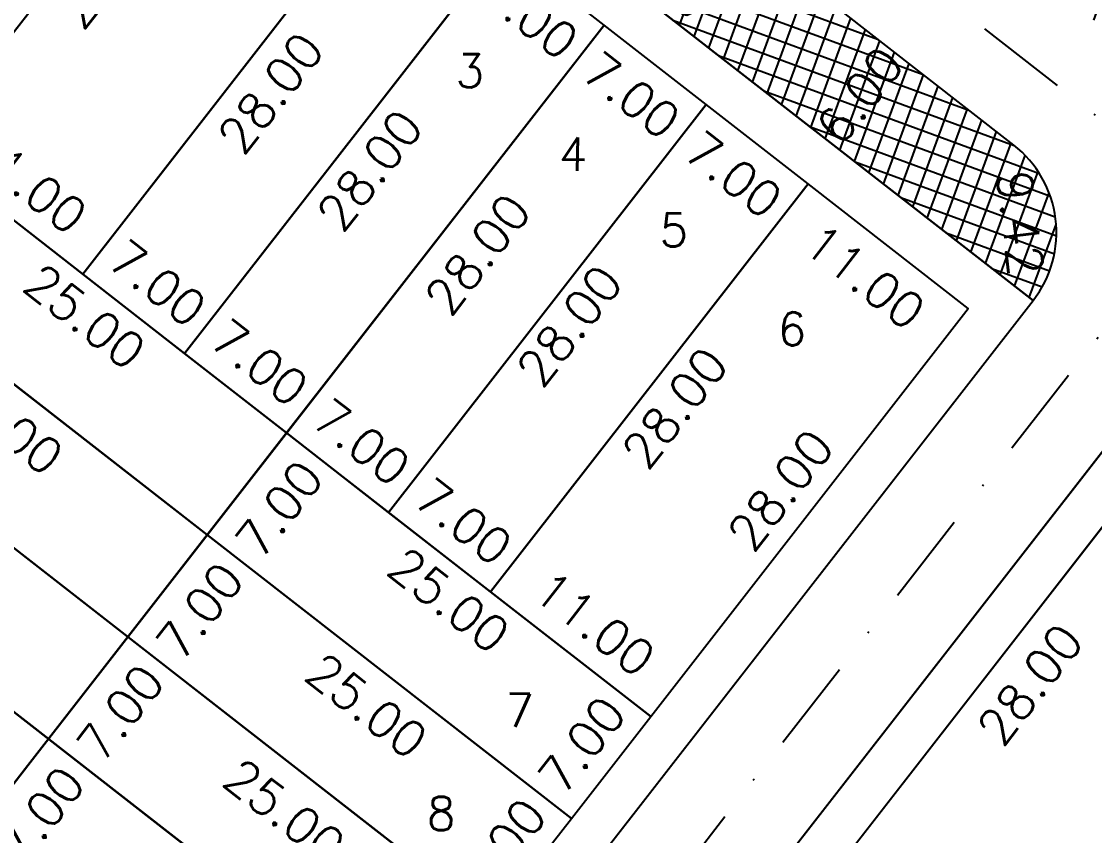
# Model space of a CAD drawing. Header units: millimetres. Extents: x -4430026 to 4783824, y 584 to 9593110.
# Drawn here: x 2695.7 to 2753.8, y 854.1 to 898.2 of the extents above; entities that cross this region are included whole.
import ezdxf
from ezdxf.enums import TextEntityAlignment as Align

# ---------------------------------------------------------------- set-up
doc = ezdxf.new("R2010")
doc.units = ezdxf.units.MM
doc.linetypes.add('CONTINUO', pattern=[0])
doc.linetypes.add('DASHDOT', pattern=[1, 0.5, -0.25, 0, -0.25])
for name, color, linetype in [('Bra-Rua Calçadas', 1, 'Continuous'), ('Calçada', 1, 'Continuous'), ('Cota', 8, 'Continuous'), ('EIXO DAS VIAS', 252, 'DASHDOT'), ('Lotes', 2, 'Continuous'), ('Numero de lotes', 5, 'Continuous'), ('Área Verde Alameda etc.', 92, 'Continuous')]:
    doc.layers.add(name, color=color, linetype=linetype)
doc.styles.add('arcad1', font='romans.shx')
doc.styles.add('ROMANS', font='romans.shx')
doc.dimstyles.new('BOLA100', dxfattribs={"dimscale": 0, "dimtxt": 1.9, "dimasz": 0.18, "dimexe": 0.18, "dimexo": 0.063, "dimgap": 0, "dimtad": 1, "dimzin": 4, "dimdsep": 46, "dimtxsty": 'ROMANS', "dimcen": 0.09, "dimse1": 1, "dimse2": 1, "dimsd1": 1, "dimsd2": 1, "dimclrt": 256, "dimaunit": 1, "dimadec": 4, "dimazin": 0, "dimtfac": 1.2, "dimtix": 1, "dimtmove": 2, "dimatfit": 3, "dimfxl": 1, "dimtvp": 2, "dimtolj": 1, "dimtzin": 4, "dimarcsym": 0})
pattern_1 = [(69.82082076, (-350710.31295, -9590084.73025), (-0.894034063135, 0.32857167248), []), (159.82082076, (-350710.31295, -9590084.73025), (-0.32857167248, -0.894034063135), [])]

# ---------------------------------------------------------------- blocks, each defined once
blk = doc.blocks.new('*D536')
at = {"layer": 'DEFPOINTS', "color": 0}
for p in [(2757.236, 874.69), (2759.672, 872.794), (2740.034, 852.598)]:
    blk.add_point(p, dxfattribs=at)
at = {"layer": 'Cota', "insert": (2750.321, 862.331), "char_height": 1.9, "attachment_point": 5, "rotation": 52.09358, "style": 'ROMANS'}
blk.add_mtext('\\A1;28.00', dxfattribs=at)
blk = doc.blocks.new('*D563')
at = {"layer": 'DEFPOINTS', "color": 0}
for p in [(2765.915, 867.932), (2768.051, 866.27), (2748.713, 845.84)]:
    blk.add_point(p, dxfattribs=at)
at = {"layer": 'Cota', "insert": (2758.7, 855.807), "char_height": 1.9, "attachment_point": 5, "rotation": 52.09358, "style": 'ROMANS'}
blk.add_mtext('\\A1;28.00', dxfattribs=at)
blk = doc.blocks.new('*D595')
at = {"layer": 'DEFPOINTS', "color": 0}
for p in [(2707.528, 913.396), (2709.841, 911.595), (2690.326, 891.304)]:
    blk.add_point(p, dxfattribs=at)
at = {"layer": 'Cota', "insert": (2700.491, 901.132), "char_height": 1.9, "attachment_point": 5, "rotation": 52.09358, "style": 'ROMANS'}
blk.add_mtext('\\A1;28.00', dxfattribs=at)
blk = doc.blocks.new('*D612')
at = {"layer": 'DEFPOINTS', "color": 0}
for p in [(2697.149, 859.375), (2699.646, 857.43), (2692.849, 853.852)]:
    blk.add_point(p, dxfattribs=at)
at = {"layer": 'Cota', "insert": (2696.747, 855.253), "char_height": 1.9, "attachment_point": 5, "rotation": 52.09358, "style": 'ROMANS'}
blk.add_mtext('\\A1;7.00', dxfattribs=at)
blk = doc.blocks.new('*D613')
at = {"layer": 'DEFPOINTS', "color": 0}
for p in [(2701.45, 864.898), (2703.947, 862.954), (2697.149, 859.375)]:
    blk.add_point(p, dxfattribs=at)
at = {"layer": 'Cota', "insert": (2701.047, 860.776), "char_height": 1.9, "attachment_point": 5, "rotation": 52.09358, "style": 'ROMANS'}
blk.add_mtext('\\A1;7.00', dxfattribs=at)
blk = doc.blocks.new('*D614')
at = {"layer": 'DEFPOINTS', "color": 0}
for p in [(2705.75, 870.421), (2708.248, 868.477), (2701.45, 864.898)]:
    blk.add_point(p, dxfattribs=at)
at = {"layer": 'Cota', "insert": (2705.348, 866.299), "char_height": 1.9, "attachment_point": 5, "rotation": 52.09358, "style": 'ROMANS'}
blk.add_mtext('\\A1;7.00', dxfattribs=at)
blk = doc.blocks.new('*D615')
at = {"layer": 'DEFPOINTS', "color": 0}
for p in [(2710.051, 875.944), (2712.548, 874), (2705.75, 870.421)]:
    blk.add_point(p, dxfattribs=at)
at = {"layer": 'Cota', "insert": (2709.648, 871.822), "char_height": 1.9, "attachment_point": 5, "rotation": 52.09358, "style": 'ROMANS'}
blk.add_mtext('\\A1;7.00', dxfattribs=at)
blk = doc.blocks.new('*D616')
at = {"layer": 'DEFPOINTS', "color": 0}
for p in [(2727.253, 898.037), (2729.751, 896.092), (2710.051, 875.944)]:
    blk.add_point(p, dxfattribs=at)
at = {"layer": 'Cota', "insert": (2720.4, 885.63), "char_height": 1.9, "attachment_point": 5, "rotation": 52.09358, "style": 'ROMANS'}
blk.add_mtext('\\A1;28.00', dxfattribs=at)
blk = doc.blocks.new('*D633')
at = {"layer": 'DEFPOINTS', "color": 0}
for p in [(2724.652, 855.703), (2725.476, 855.062), (2721.175, 849.539)]:
    blk.add_point(p, dxfattribs=at)
at = {"layer": 'Cota', "insert": (2721.752, 853.526), "char_height": 1.9, "attachment_point": 5, "rotation": 52.09358, "style": 'ROMANS'}
blk.add_mtext('\\A1;7.00', dxfattribs=at)
blk = doc.blocks.new('*D634')
at = {"layer": 'DEFPOINTS', "color": 0}
for p in [(2728.952, 861.227), (2729.776, 860.585), (2725.476, 855.062)]:
    blk.add_point(p, dxfattribs=at)
at = {"layer": 'Cota', "insert": (2726.052, 859.049), "char_height": 1.9, "attachment_point": 5, "rotation": 52.09358, "style": 'ROMANS'}
blk.add_mtext('\\A1;7.00', dxfattribs=at)
blk = doc.blocks.new('*D635')
at = {"layer": 'DEFPOINTS', "color": 0}
for p in [(2746.155, 883.319), (2746.979, 882.677), (2729.776, 860.585)]:
    blk.add_point(p, dxfattribs=at)
at = {"layer": 'Cota', "insert": (2736.804, 872.856), "char_height": 1.9, "attachment_point": 5, "rotation": 52.09358, "style": 'ROMANS'}
blk.add_mtext('\\A1;28.00', dxfattribs=at)
blk = doc.blocks.new('*D636')
at = {"layer": 'DEFPOINTS', "color": 0}
for p in [(2716.207, 906.638), (2718.534, 904.826), (2699.005, 884.545)]:
    blk.add_point(p, dxfattribs=at)
at = {"layer": 'Cota', "insert": (2709.183, 894.363), "char_height": 1.9, "attachment_point": 5, "rotation": 52.09358, "style": 'ROMANS'}
blk.add_mtext('\\A1;28.00', dxfattribs=at)
blk = doc.blocks.new('*D637')
at = {"layer": 'DEFPOINTS', "color": 0}
for p in [(2721.73, 902.337), (2723.906, 900.643), (2704.528, 880.245)]:
    blk.add_point(p, dxfattribs=at)
at = {"layer": 'Cota', "insert": (2714.555, 890.181), "char_height": 1.9, "attachment_point": 5, "rotation": 52.09358, "style": 'ROMANS'}
blk.add_mtext('\\A1;28.00', dxfattribs=at)
blk = doc.blocks.new('*D638')
at = {"layer": 'DEFPOINTS', "color": 0}
for p in [(2732.777, 893.736), (2734.722, 892.222), (2715.574, 871.644)]:
    blk.add_point(p, dxfattribs=at)
at = {"layer": 'Cota', "insert": (2725.371, 881.759), "char_height": 1.9, "attachment_point": 5, "rotation": 52.09358, "style": 'ROMANS'}
blk.add_mtext('\\A1;28.00', dxfattribs=at)
blk = doc.blocks.new('*D639')
at = {"layer": 'DEFPOINTS', "color": 0}
for p in [(2738.3, 889.435), (2740.432, 887.775), (2721.097, 867.343)]:
    blk.add_point(p, dxfattribs=at)
at = {"layer": 'Cota', "insert": (2731.081, 877.312), "char_height": 1.9, "attachment_point": 5, "rotation": 52.09358, "style": 'ROMANS'}
blk.add_mtext('\\A1;28.00', dxfattribs=at)
blk = doc.blocks.new('*D3287')
at = {"layer": 'DEFPOINTS', "color": 0}
for p in [(2721.73, 902.337), (2727.253, 898.037), (2725.385, 895.637)]:
    blk.add_point(p, dxfattribs=at)
at = {"layer": 'Cota', "insert": (2723.207, 898.537), "char_height": 1.9, "attachment_point": 5, "rotation": 322.09358, "style": 'ROMANS'}
blk.add_mtext('\\A1;7.00', dxfattribs=at)
blk = doc.blocks.new('*D3288')
at = {"layer": 'DEFPOINTS', "color": 0}
for p in [(2727.253, 898.037), (2732.777, 893.736), (2730.908, 891.336)]:
    blk.add_point(p, dxfattribs=at)
at = {"layer": 'Cota', "insert": (2728.73, 894.236), "char_height": 1.9, "attachment_point": 5, "rotation": 322.09358, "style": 'ROMANS'}
blk.add_mtext('\\A1;7.00', dxfattribs=at)
blk = doc.blocks.new('*D3289')
at = {"layer": 'DEFPOINTS', "color": 0}
for p in [(2732.777, 893.736), (2738.3, 889.435), (2736.431, 887.035)]:
    blk.add_point(p, dxfattribs=at)
at = {"layer": 'Cota', "insert": (2734.253, 889.935), "char_height": 1.9, "attachment_point": 5, "rotation": 322.09358, "style": 'ROMANS'}
blk.add_mtext('\\A1;7.00', dxfattribs=at)
blk = doc.blocks.new('*D3290')
at = {"layer": 'DEFPOINTS', "color": 0}
for p in [(2738.3, 889.435), (2746.979, 882.677), (2745.11, 880.277)]:
    blk.add_point(p, dxfattribs=at)
at = {"layer": 'Cota', "insert": (2741.354, 884.406), "char_height": 1.9, "attachment_point": 5, "rotation": 322.09358, "style": 'ROMANS'}
blk.add_mtext('\\A1;11.00', dxfattribs=at)
blk = doc.blocks.new('*D3326')
at = {"layer": 'DEFPOINTS', "color": 0}
for p in [(2690.326, 891.304), (2699.709, 885.45), (2699.005, 884.545)]:
    blk.add_point(p, dxfattribs=at)
at = {"layer": 'Cota', "insert": (2695.953, 889.579), "char_height": 1.9, "attachment_point": 5, "rotation": 322.09358, "style": 'ROMANS'}
blk.add_mtext('\\A1;11.00', dxfattribs=at)
blk = doc.blocks.new('*D3327')
at = {"layer": 'DEFPOINTS', "color": 0}
for p in [(2699.005, 884.545), (2705.232, 881.15), (2704.528, 880.245)]:
    blk.add_point(p, dxfattribs=at)
at = {"layer": 'Cota', "insert": (2703.055, 884.049), "char_height": 1.9, "attachment_point": 5, "rotation": 322.09358, "style": 'ROMANS'}
blk.add_mtext('\\A1;7.00', dxfattribs=at)
blk = doc.blocks.new('*D3328')
at = {"layer": 'DEFPOINTS', "color": 0}
for p in [(2704.528, 880.245), (2710.756, 876.849), (2710.051, 875.944)]:
    blk.add_point(p, dxfattribs=at)
at = {"layer": 'Cota', "insert": (2708.578, 879.749), "char_height": 1.9, "attachment_point": 5, "rotation": 322.09358, "style": 'ROMANS'}
blk.add_mtext('\\A1;7.00', dxfattribs=at)
blk = doc.blocks.new('*D3329')
at = {"layer": 'DEFPOINTS', "color": 0}
for p in [(2710.051, 875.944), (2716.279, 872.548), (2715.574, 871.644)]:
    blk.add_point(p, dxfattribs=at)
at = {"layer": 'Cota', "insert": (2714.101, 875.448), "char_height": 1.9, "attachment_point": 5, "rotation": 322.09358, "style": 'ROMANS'}
blk.add_mtext('\\A1;7.00', dxfattribs=at)
blk = doc.blocks.new('*D3330')
at = {"layer": 'DEFPOINTS', "color": 0}
for p in [(2715.574, 871.644), (2721.802, 868.248), (2721.097, 867.343)]:
    blk.add_point(p, dxfattribs=at)
at = {"layer": 'Cota', "insert": (2719.624, 871.148), "char_height": 1.9, "attachment_point": 5, "rotation": 322.09358, "style": 'ROMANS'}
blk.add_mtext('\\A1;7.00', dxfattribs=at)
blk = doc.blocks.new('*D3331')
at = {"layer": 'DEFPOINTS', "color": 0}
for p in [(2721.097, 867.343), (2730.481, 861.49), (2729.776, 860.585)]:
    blk.add_point(p, dxfattribs=at)
at = {"layer": 'Cota', "insert": (2726.725, 865.618), "char_height": 1.9, "attachment_point": 5, "rotation": 322.09358, "style": 'ROMANS'}
blk.add_mtext('\\A1;11.00', dxfattribs=at)
blk = doc.blocks.new('*D3347')
at = {"layer": 'DEFPOINTS', "color": 0}
for p in [(2690.326, 891.304), (2710.051, 875.944), (2708.396, 873.819)]:
    blk.add_point(p, dxfattribs=at)
at = {"layer": 'Cota', "insert": (2699.117, 882.248), "char_height": 1.9, "attachment_point": 5, "rotation": 322.09358, "style": 'ROMANS'}
blk.add_mtext('\\A1;25.00', dxfattribs=at)
blk = doc.blocks.new('*D3348')
at = {"layer": 'DEFPOINTS', "color": 0}
for p in [(2710.051, 875.944), (2729.776, 860.585), (2728.122, 858.46)]:
    blk.add_point(p, dxfattribs=at)
at = {"layer": 'Cota', "insert": (2718.843, 866.889), "char_height": 1.9, "attachment_point": 5, "rotation": 322.09358, "style": 'ROMANS'}
blk.add_mtext('\\A1;25.00', dxfattribs=at)
blk = doc.blocks.new('*D3858')
at = {"layer": 'DEFPOINTS', "color": 0}
for p in [(2677.424, 874.734), (2697.149, 859.375), (2695.317, 857.022)]:
    blk.add_point(p, dxfattribs=at)
at = {"layer": 'Cota', "insert": (2686.038, 865.451), "char_height": 1.9, "attachment_point": 5, "rotation": 322.09358, "style": 'ROMANS'}
blk.add_mtext('\\A1;25.00', dxfattribs=at)
blk = doc.blocks.new('*D3859')
at = {"layer": 'DEFPOINTS', "color": 0}
for p in [(2697.149, 859.375), (2716.875, 844.016), (2715.042, 841.662)]:
    blk.add_point(p, dxfattribs=at)
at = {"layer": 'Cota', "insert": (2705.763, 850.091), "char_height": 1.9, "attachment_point": 5, "rotation": 322.09358, "style": 'ROMANS'}
blk.add_mtext('\\A1;25.00', dxfattribs=at)
blk = doc.blocks.new('*D3866')
at = {"layer": 'DEFPOINTS', "color": 0}
for p in [(2681.724, 880.257), (2701.45, 864.898), (2699.489, 862.379)]:
    blk.add_point(p, dxfattribs=at)
at = {"layer": 'Cota', "insert": (2690.21, 870.809), "char_height": 1.9, "attachment_point": 5, "rotation": 322.09358, "style": 'ROMANS'}
blk.add_mtext('\\A1;25.00', dxfattribs=at)
blk = doc.blocks.new('*D3867')
at = {"layer": 'DEFPOINTS', "color": 0}
for p in [(2701.45, 864.898), (2721.175, 849.539), (2719.214, 847.02)]:
    blk.add_point(p, dxfattribs=at)
at = {"layer": 'Cota', "insert": (2709.935, 855.449), "char_height": 1.9, "attachment_point": 5, "rotation": 322.09358, "style": 'ROMANS'}
blk.add_mtext('\\A1;25.00', dxfattribs=at)
blk = doc.blocks.new('*D3874')
at = {"layer": 'DEFPOINTS', "color": 0}
for p in [(2686.025, 885.78), (2705.75, 870.421), (2703.942, 868.099)]:
    blk.add_point(p, dxfattribs=at)
at = {"layer": 'Cota', "insert": (2694.663, 876.528), "char_height": 1.9, "attachment_point": 5, "rotation": 322.09358, "style": 'ROMANS'}
blk.add_mtext('\\A1;25.00', dxfattribs=at)
blk = doc.blocks.new('*D3875')
at = {"layer": 'DEFPOINTS', "color": 0}
for p in [(2705.75, 870.421), (2725.476, 855.062), (2723.668, 852.74)]:
    blk.add_point(p, dxfattribs=at)
at = {"layer": 'Cota', "insert": (2714.389, 861.169), "char_height": 1.9, "attachment_point": 5, "rotation": 322.09358, "style": 'ROMANS'}
blk.add_mtext('\\A1;25.00', dxfattribs=at)
blk = doc.blocks.new('*D7502')
at = {"layer": 'DEFPOINTS', "color": 0}
for p in [(2707.091, 916.904), (2750.851, 883.581), (2750.487, 883.114)]:
    blk.add_point(p, dxfattribs=at)
at = {"layer": 'Cota', "insert": (2729.737, 901.226), "char_height": 1.9, "attachment_point": 5, "rotation": 322.09358, "style": 'ROMANS'}
blk.add_mtext('\\A1;55.00', dxfattribs=at)
blk = doc.blocks.new('*D7503')
at = {"layer": 'DEFPOINTS', "color": 0}
for p in [(2715.512, 917.952), (2749.439, 891.534), (2747.96, 889.634)]:
    blk.add_point(p, dxfattribs=at)
at = {"layer": 'Cota', "insert": (2731.579, 903.592), "char_height": 1.9, "attachment_point": 5, "rotation": 322.09358, "style": 'ROMANS'}
blk.add_mtext('\\A1;43.00', dxfattribs=at)
blk = doc.blocks.new('*D7615')
at = {"layer": 'DEFPOINTS', "color": 0}
for p in [(2742.313, 897.083), (2738.627, 892.349), (2740.008, 891.274)]:
    blk.add_point(p, dxfattribs=at)
at = {"layer": 'Cota', "insert": (2741.101, 894.225), "char_height": 1.9, "attachment_point": 5, "rotation": 52.09358, "style": 'ROMANS'}
blk.add_mtext('\\A1;6.00', dxfattribs=at)
blk = doc.blocks.new('*D7633')
at = {"layer": 'DEFPOINTS', "color": 0}
for p in [(2667.905, 965.867), (2667.563, 965.427), (2757.511, 895.389)]:
    blk.add_point(p, dxfattribs=at)
at = {"layer": 'Cota', "insert": (2713.463, 931.597), "char_height": 1.9, "attachment_point": 5, "rotation": 322.09358, "style": 'ROMANS'}
blk.add_mtext('\\A1;114.00', dxfattribs=at)

msp = doc.modelspace()

# ---------------------------------------------------------------- hatches: boundary and pattern name
at = {"layer": 'Área Verde Alameda etc.'}
h = msp.add_hatch(dxfattribs=at)
h.set_pattern_fill('ANSI37', color=256, scale=0.3, angle=24.82082, style=0)
h.set_pattern_definition(pattern_1)
edge = h.paths.add_edge_path()
edge.add_line((2671.249, 970.162), (2761.197, 900.123))
edge.add_arc((2759.968, 898.545), 2, -37.90642, 52.09358, ccw=False)
edge.add_line((2761.546, 897.316), (2760.317, 895.738))
edge.add_arc((2758.739, 896.967), 2, 232.09358, 322.09358, ccw=False)
edge.add_line((2757.511, 895.389), (2667.563, 965.427))
h = msp.add_hatch(dxfattribs=at)
h.set_pattern_fill('ANSI37', color=256, scale=0.3, angle=24.82082, style=0)
h.set_pattern_definition(pattern_1)
edge = h.paths.add_edge_path()
edge.add_line((2749.439, 891.534), (2715.512, 917.952))
edge.add_arc((2711.826, 913.218), 6, 52.09358, 142.09358)
edge.add_line((2707.091, 916.904), (2750.487, 883.114))
edge.add_arc((2745.753, 886.8), 6, 322.09358, 412.09358)

# ---------------------------------------------------------------- linework, layer by layer
at = {"layer": 'Bra-Rua Calçadas'}
msp.add_lwpolyline([(2749.439, 891.534), (2715.512, 917.952, 0.414214), (2707.091, 916.904), (2750.487, 883.114, 0.414214)], format="xyb", close=True, dxfattribs=at)
at = {"layer": 'Calçada', "lineweight": -3}
for p, q in [((2643.767, 746.058), (2750.487, 883.114)), ((2643.767, 746.058), (2750.487, 883.114)), ((2756.799, 878.199), (2659.299, 752.983)), ((2756.799, 878.199), (2659.299, 752.983))]:
    msp.add_line(p, q, dxfattribs=at)
for points in [[(2750.487, 883.114, 0.414214), (2749.439, 891.534), (2715.512, 917.952, 0.414214), (2707.091, 916.904), (2580.549, 754.392, 0.618106), (2585.176, 744.706), (2638.926, 743.745, 0.236013), (2643.767, 746.058)], [(2750.487, 883.114, 0.414214), (2749.439, 891.534), (2715.512, 917.952, 0.414214), (2707.091, 916.904), (2580.549, 754.392, 0.618106), (2585.176, 744.706), (2638.926, 743.745, 0.236013), (2643.767, 746.058)], [(2799.147, 852.829), (2765.22, 879.247, 0.414214), (2756.799, 878.199), (2659.299, 752.983, 0.618106), (2663.926, 743.298), (2717.676, 742.337, 0.236013), (2722.517, 744.649), (2800.195, 844.408, 0.414214)], [(2799.147, 852.829), (2765.22, 879.247, 0.414214), (2756.799, 878.199), (2659.299, 752.983, 0.618106), (2663.926, 743.298), (2717.676, 742.337, 0.236013), (2722.517, 744.649), (2800.195, 844.408, 0.414214)]]:
    msp.add_lwpolyline(points, format="xyb", close=True, dxfattribs=at)
msp.add_lwpolyline([(2750.487, 883.114), (2707.091, 916.904)], dxfattribs=at)
at = {"layer": 'EIXO DAS VIAS', "ltscale": 10}
msp.add_line((2643.852, 739.656, 103.708), (2759.787, 888.547, 103.708), dxfattribs=at)
at = {"layer": 'EIXO DAS VIAS', "ltscale": 10, "elevation": 103.708}
msp.add_lwpolyline([(2759.787, 888.547), (2710.079, 927.252)], dxfattribs=at)
at = {"layer": 'Lotes', "linetype": 'CONTINUO', "lineweight": -3}
for p, q in [((2707.528, 913.396), (2690.326, 891.304)), ((2716.207, 906.638), (2699.005, 884.545)), ((2699.005, 884.545), (2716.207, 906.638)), ((2721.73, 902.337), (2704.528, 880.245)), ((2704.528, 880.245), (2721.73, 902.337)), ((2727.253, 898.037), (2721.73, 902.337)), ((2727.253, 898.037), (2710.051, 875.944)), ((2710.051, 875.944), (2727.253, 898.037)), ((2732.777, 893.736), (2727.253, 898.037)), ((2732.777, 893.736), (2715.574, 871.644)), ((2715.574, 871.644), (2732.777, 893.736)), ((2738.3, 889.435), (2732.777, 893.736)), ((2710.051, 875.944), (2690.326, 891.304)), ((2690.326, 891.304), (2699.005, 884.545)), ((2738.3, 889.435), (2721.097, 867.343)), ((2721.097, 867.343), (2738.3, 889.435)), ((2746.979, 882.677), (2738.3, 889.435)), ((2686.025, 885.78), (2705.75, 870.421)), ((2705.75, 870.421), (2686.025, 885.78)), ((2699.005, 884.545), (2704.528, 880.245)), ((2729.776, 860.585), (2746.979, 882.677)), ((2681.724, 880.257), (2701.45, 864.898)), ((2701.45, 864.898), (2681.724, 880.257)), ((2704.528, 880.245), (2710.051, 875.944)), ((2710.051, 875.944), (2705.75, 870.421)), ((2705.75, 870.421), (2710.051, 875.944)), ((2729.776, 860.585), (2710.051, 875.944)), ((2710.051, 875.944), (2715.574, 871.644)), ((2677.424, 874.734), (2697.149, 859.375)), ((2697.149, 859.375), (2677.424, 874.734)), ((2757.236, 874.69), (2740.034, 852.598)), ((2715.574, 871.644), (2721.097, 867.343)), ((2705.75, 870.421), (2701.45, 864.898)), ((2701.45, 864.898), (2705.75, 870.421)), ((2725.476, 855.062), (2705.75, 870.421)), ((2705.75, 870.421), (2725.476, 855.062)), ((2721.097, 867.343), (2729.776, 860.585)), ((2701.45, 864.898), (2697.149, 859.375)), ((2697.149, 859.375), (2701.45, 864.898)), ((2721.175, 849.539), (2701.45, 864.898)), ((2701.45, 864.898), (2721.175, 849.539)), ((2725.476, 855.062), (2729.776, 860.585)), ((2697.149, 859.375), (2692.849, 853.852)), ((2692.849, 853.852), (2697.149, 859.375)), ((2716.875, 844.016), (2697.149, 859.375)), ((2697.149, 859.375), (2716.875, 844.016)), ((2721.175, 849.539), (2725.476, 855.062))]:
    msp.add_line(p, q, dxfattribs=at)
at = {"layer": 'Lotes', "lineweight": -3}
for p, q in [((2699.005, 884.545), (2716.207, 906.638)), ((2704.528, 880.245), (2721.73, 902.337)), ((2609.47, 746.772), (2727.253, 898.037)), ((2715.574, 871.644), (2732.777, 893.736)), ((2729.776, 860.585), (2690.326, 891.304)), ((2721.097, 867.343), (2738.3, 889.435)), ((2725.476, 855.062), (2686.025, 885.78)), ((2721.175, 849.539), (2681.724, 880.257)), ((2716.875, 844.016), (2677.424, 874.734))]:
    msp.add_line(p, q, dxfattribs=at)
at = {"layer": 'Lotes'}
for points in [[(2707.528, 913.396), (2690.326, 891.304), (2699.005, 884.545), (2716.207, 906.638)], [(2716.207, 906.638), (2699.005, 884.545), (2704.528, 880.245), (2721.73, 902.337)], [(2721.73, 902.337), (2704.528, 880.245), (2710.051, 875.944), (2727.253, 898.037)], [(2727.253, 898.037), (2710.051, 875.944), (2715.574, 871.644), (2732.777, 893.736)], [(2732.777, 893.736), (2715.574, 871.644), (2721.097, 867.343), (2738.3, 889.435)], [(2704.528, 880.245), (2699.005, 884.545), (2690.326, 891.304), (2686.025, 885.78), (2705.75, 870.421), (2710.051, 875.944)], [(2738.3, 889.435), (2721.097, 867.343), (2729.776, 860.585), (2746.979, 882.677)], [(2686.025, 885.78), (2681.724, 880.257), (2701.45, 864.898), (2705.75, 870.421)], [(2681.724, 880.257), (2677.424, 874.734), (2697.149, 859.375), (2701.45, 864.898)], [(2710.051, 875.944), (2705.75, 870.421), (2725.476, 855.062), (2729.776, 860.585), (2721.097, 867.343), (2715.574, 871.644)], [(2677.424, 874.734), (2673.123, 869.211), (2692.849, 853.852), (2697.149, 859.375)], [(2757.236, 874.69), (2740.034, 852.598), (2748.713, 845.84), (2765.915, 867.932)], [(2705.75, 870.421), (2701.45, 864.898), (2721.175, 849.539), (2725.476, 855.062)], [(2701.45, 864.898), (2697.149, 859.375), (2716.875, 844.016), (2721.175, 849.539)], [(2697.149, 859.375), (2692.849, 853.852), (2712.574, 838.492), (2716.875, 844.016)]]:
    msp.add_lwpolyline(points, close=True, dxfattribs=at)
at = {"layer": 'Área Verde Alameda etc.'}
msp.add_lwpolyline([(2749.439, 891.534), (2715.512, 917.952, 0.414214), (2707.091, 916.904), (2750.487, 883.114, 0.414214)], format="xyb", close=True, dxfattribs=at)

# ---------------------------------------------------------------- texts
at = {"layer": 'Cota', "insert": (2749.786, 887.302), "char_height": 1.9, "attachment_point": 5, "rotation": 277.09358, "style": 'ROMANS'}
msp.add_mtext('\\A1;9.42', dxfattribs=at)
at = {"layer": 'Numero de lotes', "style": 'arcad1'}
for s, p in [('3', (2719.987, 895.559, 103.708)), ('4', (2725.575, 891.041, 103.708)), ('5', (2731.031, 886.938, 103.708)), ('6', (2737.433, 881.577, 103.708)), ('7', (2722.672, 860.916, 103.708)), ('8', (2718.424, 855.331, 103.708))]:
    msp.add_text(s, height=1.8, rotation=358.97539, dxfattribs=at).set_placement(p, align=Align.MIDDLE_CENTER)

# ---------------------------------------------------------------- dimensions: what is measured, and where the dimension line sits
at = {"layer": 'Cota'}
for p1, p2, distance, picture, middle in [((2757.511, 895.389), (2667.563, 965.427), -0.557, '*D7633', (2713.463, 931.597)), ((2715.512, 917.952), (2749.439, 891.534), -2.409, '*D7503', (2731.579, 903.592)), ((2707.091, 916.904), (2750.487, 883.114), 0.592, '*D7502', (2729.737, 901.226)), ((2699.005, 884.545), (2716.207, 906.638), -2.949, '*D636', (2709.183, 894.363)), ((2704.528, 880.245), (2721.73, 902.337), -2.757, '*D637', (2714.555, 890.181)), ((2742.313, 897.083), (2738.627, 892.349), 1.75, '*D7615', (2741.101, 894.225)), ((2715.574, 871.644), (2732.777, 893.736), -2.465, '*D638', (2725.371, 881.759)), ((2721.097, 867.343), (2738.3, 889.435), -2.703, '*D639', (2731.081, 877.312)), ((2748.713, 845.84), (2765.915, 867.932), -2.707, '*D563', (2758.7, 855.807))]:
    dim = msp.add_aligned_dim(p1=p1, p2=p2, distance=distance, dimstyle='BOLA100', override={"dimscale": 1}, dxfattribs=at)
    dim.commit()
    dim.dimension.update_dxf_attribs({"geometry": picture, "text_midpoint": middle})
for base, p1, p2, angle, picture, middle in [((2709.841, 911.595), (2690.326, 891.304), (2707.528, 913.396), 232.09358, '*D595', (2700.491, 901.132)), ((2725.385, 895.637), (2721.73, 902.337), (2727.253, 898.037), 142.09358, '*D3287', (2723.207, 898.537)), ((2729.751, 896.092), (2710.051, 875.944), (2727.253, 898.037), 232.09358, '*D616', (2720.4, 885.63)), ((2730.908, 891.336), (2727.253, 898.037), (2732.777, 893.736), 142.09358, '*D3288', (2728.73, 894.236)), ((2736.431, 887.035), (2732.777, 893.736), (2738.3, 889.435), 142.09358, '*D3289', (2734.253, 889.935)), ((2699.709, 885.45), (2690.326, 891.304), (2699.005, 884.545), 142.09358, '*D3326', (2695.953, 889.579)), ((2708.396, 873.819), (2690.326, 891.304), (2710.051, 875.944), 142.09358, '*D3347', (2699.117, 882.248)), ((2745.11, 880.277), (2738.3, 889.435), (2746.979, 882.677), 142.09358, '*D3290', (2741.354, 884.406)), ((2705.232, 881.15), (2699.005, 884.545), (2704.528, 880.245), 142.09358, '*D3327', (2703.055, 884.049)), ((2703.942, 868.099), (2686.025, 885.78), (2705.75, 870.421), 142.09358, '*D3874', (2694.663, 876.528)), ((2746.155, 883.319), (2729.776, 860.585), (2746.979, 882.677), 232.09358, '*D635', (2736.804, 872.856)), ((2710.756, 876.849), (2704.528, 880.245), (2710.051, 875.944), 142.09358, '*D3328', (2708.578, 879.749)), ((2699.489, 862.379), (2681.724, 880.257), (2701.45, 864.898), 142.09358, '*D3866', (2690.21, 870.809)), ((2716.279, 872.548), (2710.051, 875.944), (2715.574, 871.644), 142.09358, '*D3329', (2714.101, 875.448)), ((2712.548, 874), (2705.75, 870.421), (2710.051, 875.944), 232.09358, '*D615', (2709.648, 871.822)), ((2728.122, 858.46), (2710.051, 875.944), (2729.776, 860.585), 142.09358, '*D3348', (2718.843, 866.889)), ((2695.317, 857.022), (2677.424, 874.734), (2697.149, 859.375), 142.09358, '*D3858', (2686.038, 865.451)), ((2759.672, 872.794), (2740.034, 852.598), (2757.236, 874.69), 232.09358, '*D536', (2750.321, 862.331)), ((2721.802, 868.248), (2715.574, 871.644), (2721.097, 867.343), 142.09358, '*D3330', (2719.624, 871.148)), ((2708.248, 868.477), (2701.45, 864.898), (2705.75, 870.421), 232.09358, '*D614', (2705.348, 866.299)), ((2723.668, 852.74), (2705.75, 870.421), (2725.476, 855.062), 142.09358, '*D3875', (2714.389, 861.169)), ((2730.481, 861.49), (2721.097, 867.343), (2729.776, 860.585), 142.09358, '*D3331', (2726.725, 865.618)), ((2703.947, 862.954), (2697.149, 859.375), (2701.45, 864.898), 232.09358, '*D613', (2701.047, 860.776)), ((2719.214, 847.02), (2701.45, 864.898), (2721.175, 849.539), 142.09358, '*D3867', (2709.935, 855.449)), ((2728.952, 861.227), (2725.476, 855.062), (2729.776, 860.585), 232.09358, '*D634', (2726.052, 859.049)), ((2699.646, 857.43), (2692.849, 853.852), (2697.149, 859.375), 232.09358, '*D612', (2696.747, 855.253)), ((2715.042, 841.662), (2697.149, 859.375), (2716.875, 844.016), 142.09358, '*D3859', (2705.763, 850.091)), ((2724.652, 855.703), (2721.175, 849.539), (2725.476, 855.062), 232.09358, '*D633', (2721.752, 853.526))]:
    dim = msp.add_linear_dim(base=base, p1=p1, p2=p2, angle=angle, dimstyle='BOLA100', override={"dimscale": 1}, dxfattribs=at)
    dim.commit()
    dim.dimension.update_dxf_attribs({"geometry": picture, "text_midpoint": middle})

doc.saveas('drawing.dxf')
